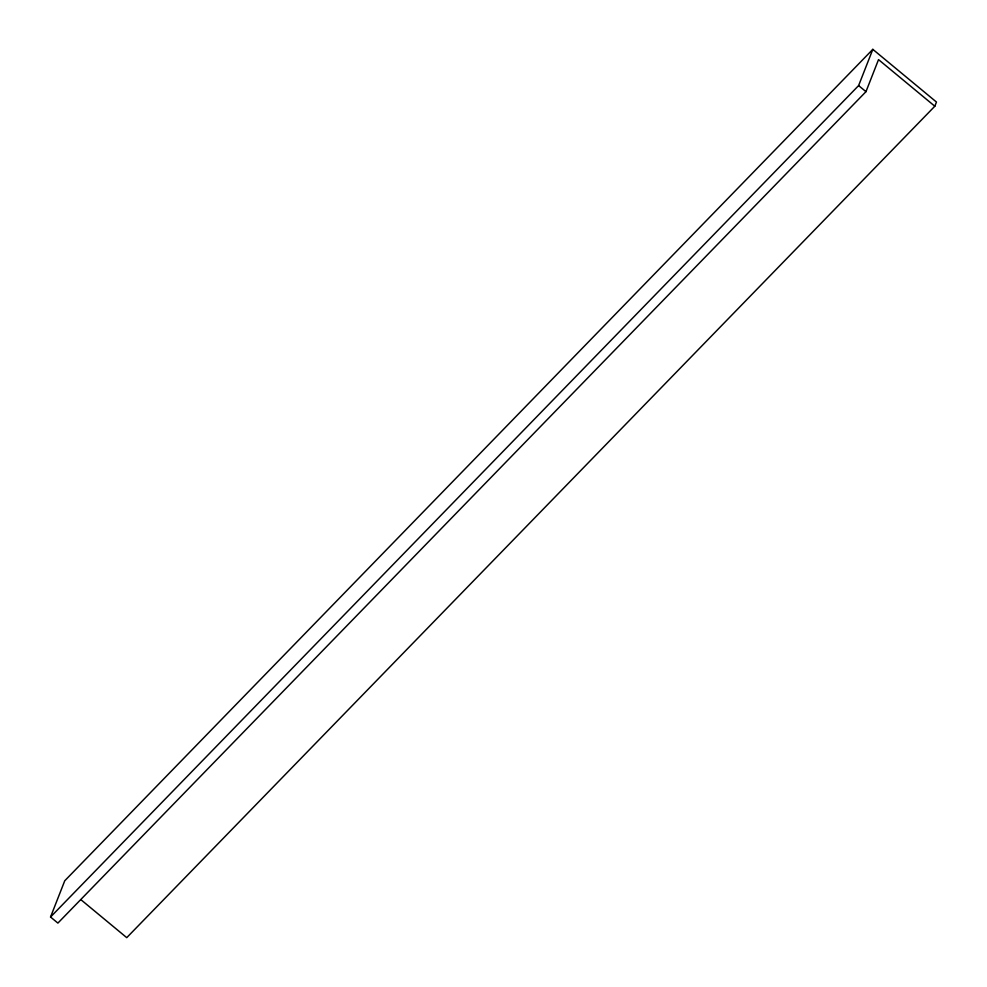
<?xml version="1.0" encoding="UTF-8"?>
<svg xmlns="http://www.w3.org/2000/svg" width="987" height="987" viewBox="0 0 987 987"><rect width="100%" height="100%" fill="white"/><g stroke="black" fill="none" stroke-linecap="round" stroke-linejoin="round"><path stroke-width="1.48" d="M934.825 106.226L878.529 59.615L865.969 91.668L57.888 923.092L50.547 917.009L64.747 880.774L872.816 49.35L936.453 102.043L934.825 106.226L126.743 937.65L81.008 899.774M50.547 917.009L858.616 85.585L872.816 49.35M858.616 85.585L865.969 91.668"/></g></svg>
